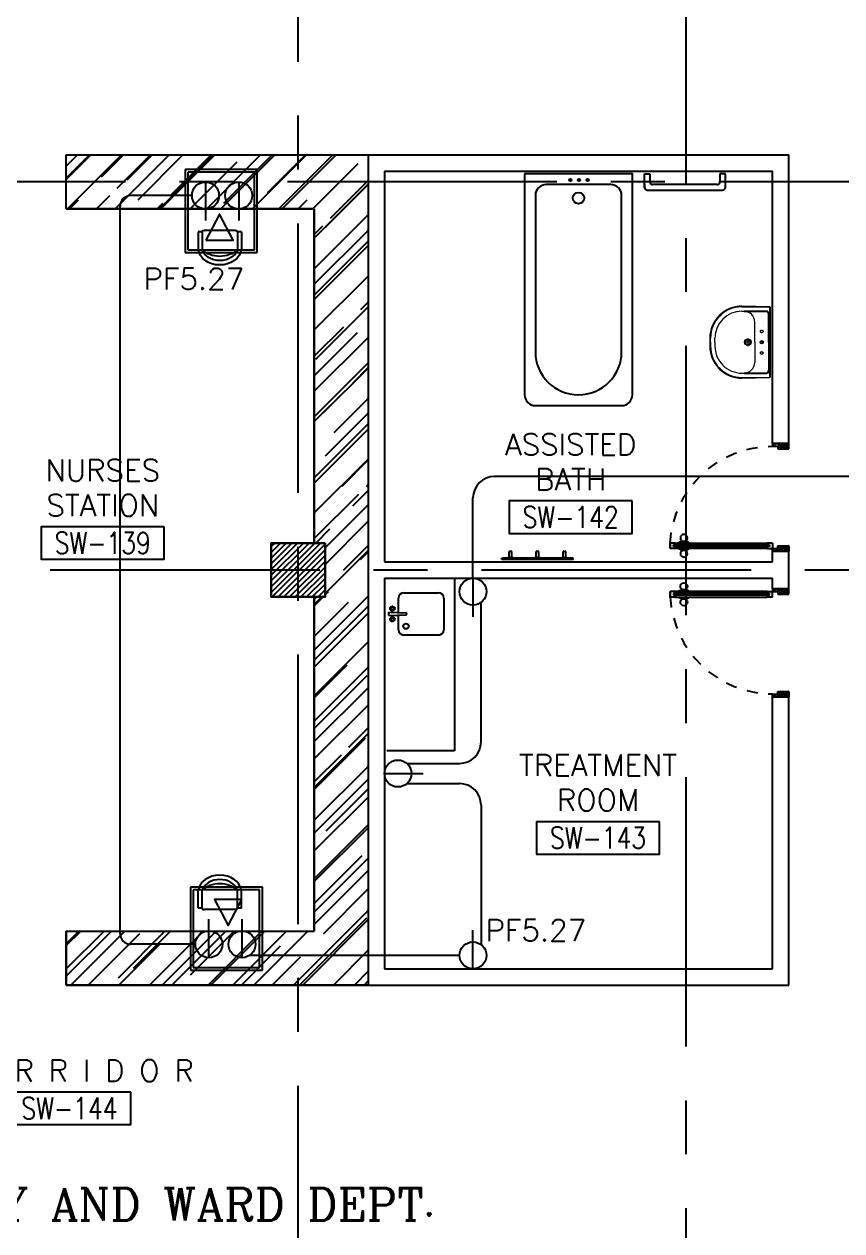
# Model space of a CAD drawing. Extents: x -0.4 to 93.5, y -1.1 to 78.4.
# Drawn here: x 66.09 to 73.67, y 44.04 to 55.23 of the extents above; entities that cross this region are included whole.
import ezdxf
from ezdxf.enums import TextEntityAlignment as Align

# ---------------------------------------------------------------- set-up
doc = ezdxf.new("R2010")
doc.units = 0
doc.header["$MEASUREMENT"] = 0
for name, pattern in [('CENTERX2', [4, 2.5, -0.5, 0.5, -0.5]), ('DASHED', [0.75, 0.5, -0.25]), ('HIDDEN', [0.375, 0.25, -0.125])]:
    doc.linetypes.add(name, pattern=pattern)
doc.layers.get('0').update_dxf_attribs({"color": 11, "linetype": 'CONTINUOUS'})
for name, color, linetype in [('A-FUR-ACCES', 11, 'CONTINUOUS'), ('AXES', 11, 'CENTERX2'), ('COL', 11, 'CONTINUOUS'), ('COUNTER', 11, 'CONTINUOUS'), ('DOOR', 11, 'CONTINUOUS'), ('E-CLINE', 2, 'CONTINUOUS'), ('E-SOCKETS', 4, 'CONTINUOUS'), ('E-TEXT', 4, 'CONTINUOUS'), ('FIX', 11, 'CONTINUOUS'), ('FMCHAIR', 11, 'CONTINUOUS'), ('HAT', 11, 'CONTINUOUS'), ('ME-FIX', 11, 'CONTINUOUS'), ('RM-BOX', 11, 'CONTINUOUS'), ('RM-NAME', 11, 'CONTINUOUS'), ('RM-NO', 11, 'CONTINUOUS'), ('WALL', 11, 'CONTINUOUS')]:
    doc.layers.add(name, color=color, linetype=linetype)
doc.styles.add('ROMANC', font='romanc', dxfattribs={"height": 0.1})
doc.styles.add('ROMANS', font='ROMANS.shx', dxfattribs={"width": 0.6})

# ---------------------------------------------------------------- blocks, each defined once
blk = doc.blocks.new('RM1')
at = {"layer": 'RM-BOX'}
blk.add_lwpolyline([(570, -200), (-570, -200), (-570, -500), (570, -500)], close=True, dxfattribs=at)
at = {"layer": 'RM-NAME', "style": 'ROMANS'}
for tag, p in [('ROOMNAME1', (0, 324)), ('ROOMNAME2', (0, 0))]:
    blk.add_attdef(tag, text='', height=200, dxfattribs=at).set_placement(p, align=Align.MIDDLE)
at = {"layer": 'RM-NO', "style": 'ROMANS', "width": 0.8}
blk.add_attdef('ROOMNO', text='', height=200, dxfattribs=at).set_placement((0, -350), align=Align.MIDDLE)
blk = doc.blocks.new('CHR3')
for p, q in [((-0.039, 0.5), (-0.558, 0.5)), ((-0.05, 0.412), (-0.558, 0.412)), ((-0.039, 0.5), (-0.039, 0.412)), ((0, 0.362), (0, -0.362)), ((-0.05, -0.412), (-0.558, -0.412)), ((-0.039, -0.5), (-0.553, -0.5)), ((-0.039, -0.411), (-0.039, -0.5))]:
    blk.add_line(p, q)
for centre, radius, start, end in [((-0.497, 0), 0.503, 97.0495, 263.5769), ((-0.446, 0), 0.427, 105.249, 254.751), ((-0.212, 0), 0.538, 130.0756, 229.9244), ((-0.05, 0.362), 0.05, 0, 90), ((-0.05, -0.362), 0.05, 270, 0)]:
    blk.add_arc(centre, radius, start, end)
blk = doc.blocks.new('*X56')
at = {"color": 0}
for p, q in [((238729, 162732), (239186, 163190)), ((238729, 162785), (239133, 163190)), ((238729, 162838), (239080, 163190)), ((238729, 162891), (239027, 163190)), ((238729, 162944), (238974, 163190)), ((238729, 162997), (238921, 163190)), ((238729, 163050), (238868, 163190)), ((238729, 163103), (238815, 163190)), ((238729, 163157), (238762, 163190)), ((238739, 162690), (239229, 163179)), ((238792, 162690), (239229, 163126)), ((238845, 162690), (239229, 163073)), ((238898, 162690), (239229, 163020)), ((238951, 162690), (239229, 162967)), ((239004, 162690), (239229, 162914)), ((239057, 162690), (239229, 162861)), ((239110, 162690), (239229, 162808)), ((239163, 162690), (239229, 162755)), ((239216, 162690), (239229, 162702))]:
    blk.add_line(p, q, dxfattribs=at)
blk = doc.blocks.new('COL50')
at = {"layer": 'COL'}
blk.add_lwpolyline([(-250, 250), (-250, -250), (250, -250), (250, 250)], close=True, dxfattribs=at)
blk = doc.blocks.new('DOOR-10')
at = {"layer": 'DOOR', "color": 0, "linetype": 'ByBlock'}
for p, q in [((-76, 1018), (-83, 1018)), ((-83, 928), (-83, 1018)), ((-26, 1100), (-76, 1100)), ((-76, 1100), (-26, 1100)), ((-76, 1050), (-76, 1100)), ((-59, 1050), (-76, 1050)), ((-43, 1070), (-59, 1070)), ((-59, 1050), (-59, 1070)), ((-43, 1050), (-43, 1070)), ((-26, 1050), (-43, 1050)), ((-26, 1050), (-26, 1100)), ((-26, 1018), (-18, 1018)), ((-18, 928), (-18, 1018)), ((-83, 1005), (-92, 1005)), ((-92, 1005), (-92, 940)), ((-83, 940), (-92, 940)), ((-83, 1005), (-83, 940)), ((-76, 928), (-83, 928)), ((-26, 928), (-18, 928)), ((-18, 1005), (-9, 1005)), ((-18, 1005), (-18, 940)), ((-18, 940), (-9, 940)), ((-9, 1005), (-9, 940)), ((-1001, 0), (-1001, 150)), ((-1001, 150), (-976, 150)), ((-1001, 150), (-1001, 0)), ((-976, 150), (-976, 100)), ((-76, 200), (-59, 200)), ((-76, 150), (-76, 200)), ((-76, 150), (-26, 150)), ((-59, 200), (-59, 180)), ((-59, 180), (-43, 180)), ((-43, 200), (-26, 200)), ((-43, 180), (-43, 200)), ((-26, 200), (-26, 150)), ((-1, 150), (-26, 150)), ((-26, 150), (-26, 100)), ((-951, 0), (-1001, 0)), ((-976, 100), (-951, 100)), ((-951, 100), (-951, 0)), ((-51, 100), (-51, 0)), ((-26, 100), (-51, 100)), ((-51, 0), (-1, 0))]:
    blk.add_line(p, q, dxfattribs=at)
at = {"layer": 'DOOR', "linetype": 'ByBlock'}
for p, q in [((-76, 1050), (-76, 200)), ((-59, 200), (-59, 1050)), ((-43, 200), (-43, 1050)), ((-26, 200), (-26, 1050))]:
    blk.add_line(p, q, dxfattribs=at)
at = {"layer": 'DOOR', "color": 9, "linetype": 'ByBlock'}
for p, q in [((-951, 0), (-1001, 114)), ((-51, 0), (-1, 114)), ((-1, 0), (-1, 150)), ((-951, 0), (-1001, 40)), ((-951, 0), (-964, 100)), ((-51, 0), (-37, 100)), ((-51, 0), (-1, 40))]:
    blk.add_line(p, q, dxfattribs=at)
at = {"layer": 'DOOR', "color": 0, "linetype": 'ByBlock'}
for centre in [(-124, 973), (23, 973)]:
    blk.add_circle(centre, 32.4, dxfattribs=at)
at = {"layer": 'DOOR', "linetype": 'HIDDEN', "ltscale": 0.5}
blk.add_arc((-23, 149), 952, 93.1482, 179.9482, dxfattribs=at)
at = {"layer": 'DOOR', "color": 9, "linetype": 'ByBlock'}
for centre, radius, start, end in [((-951, 0), 154, 103.7142, 108.8947), ((-951, 0), 134, 100.72, 111.8402), ((-51, 0), 134, 68.1598, 79.28), ((-51, 0), 154, 71.1053, 76.2858), ((-951, 0), 94.4, 90, 121.9818), ((-951, 0), 74.4, 90, 132.2236), ((-951, 0), 54.4, 90, 156.7926), ((-951, 0), 34.4, 90, 180), ((-951, 0), 14.4, 90, 180), ((-51, 0), 94.4, 58.0182, 90), ((-51, 0), 74.4, 47.7764, 90), ((-51, 0), 54.4, 23.2074, 90), ((-51, 0), 34.4, 0, 90), ((-51, 0), 14.4, 0, 90), ((-51, 0), 114, 64.0838, 77.3774)]:
    blk.add_arc(centre, radius, start, end, dxfattribs=at)
blk = doc.blocks.new('LAV-003')
at = {"layer": 'FIX', "linetype": 'Continuous', "lineweight": 20}
for p, q in [((-328, -285), (-328, -25)), ((327, -285), (327, -25)), ((0, -165), (-188, -165)), ((0, -165), (187, -165)), ((-288, -285), (-288, -265)), ((287, -285), (287, -265)), ((0, -535), (-38, -535)), ((0, -535), (37, -535)), ((0, -575), (-38, -575)), ((0, -575), (37, -575))]:
    blk.add_line(p, q, dxfattribs=at)
at = {"layer": 'FIX', "linetype": 'ByBlock'}
blk.add_line((-328, -25), (327, -25), dxfattribs=at)
at = {"layer": 'FIX', "linetype": 'ByBlock', "ltscale": 0.3}
for p, q in [((-288, -265), (-288, -60)), ((0, -35), (-262, -35)), ((0, -35), (262, -35)), ((287, -265), (287, -60))]:
    blk.add_line(p, q, dxfattribs=at)
at = {"layer": 'FIX', "lineweight": 20}
for p, q in [((-16, -101), (15, -101)), ((0, -85), (0, -116))]:
    blk.add_line(p, q, dxfattribs=at)
at = {"layer": 'FIX', "linetype": 'DASHED', "lineweight": 20, "ltscale": 0.04}
for p, q in [((0, -194), (0, -266)), ((-36, -230), (37, -230))]:
    blk.add_line(p, q, dxfattribs=at)
at = {"layer": 'FIX', "linetype": 'Continuous', "lineweight": 20}
blk.add_lwpolyline([(295, -25), (0, -25), (-328, -25), (-335, -285, 0.414214), (-38, -582), (0, -582), (37, -582, 0.414214), (334, -285), (327, -25), (0, -25)], format="xyb", dxfattribs=at)
at = {"layer": 'FIX', "linetype": 'HIDDEN', "lineweight": 20, "ltscale": 0.05}
for centre in [(-100, -101), (100, -101)]:
    blk.add_circle(centre, 12.4, dxfattribs=at)
at = {"layer": 'FIX', "lineweight": 20}
for centre, radius in [((0, -101), 15.5), ((0, -230), 29.5), ((0, -230), 22.5)]:
    blk.add_circle(centre, radius, dxfattribs=at)
at = {"layer": 'FIX', "linetype": 'ByBlock', "ltscale": 0.3}
for centre, start, end in [((-262, -60), 90, 180), ((262, -60), 0, 90)]:
    blk.add_arc(centre, 25, start, end, dxfattribs=at)
at = {"layer": 'FIX', "linetype": 'Continuous', "lineweight": 20}
for centre, radius, start, end in [((-188, -265), 100, 90, 180), ((187, -265), 100, 0, 90), ((-38, -285), 290, 180, 270), ((-38, -285), 250, 180, 270), ((37, -285), 250, 270, 0), ((37, -285), 290, 270, 0)]:
    blk.add_arc(centre, radius, start, end, dxfattribs=at)
blk = doc.blocks.new('BTUB1')
at = {"layer": 'FIX'}
for points in [[(-500, -25), (-500, -2075, 0.414214), (-400, -2175), (400, -2175, 0.414214), (500, -2075), (500, -25)], [(-400, -1675, 1), (400, -1675), (400, -225, 0.414214), (300, -125), (-300, -125, 0.414214), (-400, -225)]]:
    blk.add_lwpolyline(points, format="xyb", close=True, dxfattribs=at)
for centre, radius in [((-75, -81), 11), ((5, -81), 11), ((85, -81), 11), ((0, -250), 52.2)]:
    blk.add_circle(centre, radius, dxfattribs=at)

msp = doc.modelspace()

# ---------------------------------------------------------------- hatches: boundary and pattern name
at = {"layer": 'COUNTER', "linetype": 'ByBlock'}
h = msp.add_hatch(dxfattribs=at)
h.set_pattern_fill('AR-RROOF', color=256, scale=0.3, angle=45, style=0)
h.set_pattern_definition([(45, (-196.91465, -112.74973), (0.25455844, 0.6788225), [4.5, -0.6, 1.5, -0.3]), (45, (-196.7386, -112.36153), (-0.49426764, 0.07000357), [0.9, -0.099, 1.8, -0.225]), (45, (-196.9889, -112.46336), (0.96095812, 1.24521504), [2.4, -0.42, 1.2, -0.3])])
h.paths.add_polyline_path([(68.7824, 53.52), (68.7824, 50.42), (68.8824, 50.42), (68.8824, 49.92), (68.7824, 49.92), (68.7824, 46.82), (66.4824, 46.82), (66.4824, 46.32), (69.2824, 46.32), (69.2824, 54.02), (66.4824, 54.02), (66.4824, 53.52)])

# ---------------------------------------------------------------- linework, layer by layer
at = {"layer": 'A-FUR-ACCES'}
for p, q in [((71.8444, 53.845), (71.8944, 53.845)), ((71.8444, 53.745), (71.8444, 53.845)), ((71.8944, 53.845), (71.8944, 53.77)), ((72.5944, 53.845), (72.5444, 53.845)), ((72.5444, 53.845), (72.5444, 53.77)), ((72.5944, 53.745), (72.5944, 53.845)), ((71.8444, 53.72), (71.8444, 53.745)), ((71.8444, 53.745), (71.8444, 53.72)), ((72.5194, 53.745), (71.9194, 53.745)), ((72.5944, 53.72), (72.5944, 53.745)), ((71.8694, 53.695), (72.5694, 53.695)), ((71.1826, 50.2793), (70.5222, 50.2793)), ((70.5222, 50.2666), (70.5222, 50.2793)), ((71.1826, 50.2666), (70.5222, 50.2666)), ((70.5774, 50.2793), (70.5774, 50.2843)), ((70.6274, 50.2843), (70.5774, 50.2843)), ((70.5897, 50.2843), (70.5897, 50.3428)), ((70.6151, 50.3428), (70.5897, 50.3428)), ((70.6151, 50.2843), (70.6151, 50.3428)), ((70.6274, 50.2793), (70.6274, 50.2843)), ((70.8774, 50.2843), (70.8274, 50.2843)), ((70.8274, 50.2793), (70.8274, 50.2843)), ((70.8397, 50.2843), (70.8397, 50.3428)), ((70.8651, 50.3428), (70.8397, 50.3428)), ((70.8651, 50.2843), (70.8651, 50.3428)), ((70.8774, 50.2793), (70.8774, 50.2843)), ((71.1274, 50.2843), (71.0774, 50.2843)), ((71.0774, 50.2793), (71.0774, 50.2843)), ((71.1151, 50.3428), (71.0897, 50.3428)), ((71.0897, 50.2843), (71.0897, 50.3428)), ((71.1151, 50.2843), (71.1151, 50.3428)), ((71.1274, 50.2793), (71.1274, 50.2843)), ((71.1826, 50.2666), (71.1826, 50.2793))]:
    msp.add_line(p, q, dxfattribs=at)
for centre, start, end in [((71.9194, 53.77), 180, 270), ((72.5194, 53.77), 270, 0), ((71.8694, 53.72), 180, 270), ((72.5694, 53.72), 270, 0)]:
    msp.add_arc(centre, 0.025, start, end, dxfattribs=at)
at = {"layer": 'AXES'}
for p, q in [((68.6324, -1.1143), (68.6324, 77.6984)), ((72.2324, 5.75), (72.2324, 64.57)), ((83.0324, 53.77), (40.7424, 53.77)), ((92.8324, 50.17), (40.7424, 50.17))]:
    msp.add_line(p, q, dxfattribs=at)
at = {"layer": 'COUNTER'}
for p, q in [((66.4824, 53.52), (66.4824, 54.02)), ((66.4824, 54.02), (69.2824, 54.02)), ((66.4824, 53.52), (66.4824, 54.02)), ((69.2824, 54.02), (69.2824, 46.32)), ((66.4824, 53.52), (68.7824, 53.52)), ((66.4824, 53.52), (68.7824, 53.52)), ((68.7824, 53.52), (68.7824, 50.42)), ((68.7824, 49.92), (68.7824, 46.82)), ((68.7824, 49.92), (68.7824, 46.82)), ((66.4824, 46.82), (68.7824, 46.82)), ((66.4824, 46.82), (66.4824, 46.32)), ((66.4824, 46.32), (69.2824, 46.32))]:
    msp.add_line(p, q, dxfattribs=at)
at = {"layer": 'COUNTER', "linetype": 'ByBlock'}
for p, q in [((66.4824, 54.02), (69.2824, 54.02)), ((66.4824, 53.52), (66.4824, 54.02)), ((66.4824, 54.02), (69.2824, 54.02)), ((66.4824, 53.52), (66.4824, 54.02)), ((69.2824, 54.02), (69.2824, 46.32)), ((69.2824, 54.02), (69.2824, 46.32)), ((68.7824, 53.52), (66.4824, 53.52)), ((68.7824, 53.52), (66.4824, 53.52)), ((68.7824, 50.42), (68.7824, 53.52)), ((68.7824, 50.42), (68.7824, 53.52)), ((68.7824, 50.42), (68.8824, 50.42)), ((68.7824, 50.42), (68.8824, 50.42)), ((68.8824, 50.42), (68.8824, 49.92)), ((68.8824, 50.42), (68.8824, 49.92)), ((68.8824, 49.92), (68.7824, 49.92)), ((68.7824, 46.82), (68.7824, 49.92)), ((68.8824, 49.92), (68.7824, 49.92)), ((66.4824, 46.32), (66.4824, 46.82)), ((66.4824, 46.82), (68.7824, 46.82)), ((66.4824, 46.32), (66.4824, 46.82)), ((66.4824, 46.82), (68.7824, 46.82)), ((69.2824, 46.32), (66.4824, 46.32)), ((69.2824, 46.32), (66.4824, 46.32))]:
    msp.add_line(p, q, dxfattribs=at)
at = {"layer": 'E-CLINE', "color": 4}
for p, q in [((67.6483, 53.6443), (67.0815, 53.6443)), ((66.9815, 46.7987), (66.9815, 53.5443)), ((70.329, 48.576), (70.329, 49.8699)), ((70.329, 47.989), (70.329, 46.6951)), ((67.6795, 46.6987), (67.0815, 46.6987))]:
    msp.add_line(p, q, dxfattribs=at)
at = {"layer": 'E-CLINE', "color": 4, "linetype": 'ByBlock'}
for p, q in [((75.2574, 51.0388), (70.4541, 51.0388)), ((70.2541, 50.095), (70.2541, 50.8388)), ((69.6403, 48.376), (70.129, 48.376)), ((69.6403, 48.189), (70.129, 48.189)), ((70.1291, 46.595), (68.182, 46.595))]:
    msp.add_line(p, q, dxfattribs=at)
at = {"layer": 'E-CLINE', "color": 4}
for centre, start, end in [((67.0815, 53.5443), 90, 180), ((67.0815, 46.7987), 180, 270)]:
    msp.add_arc(centre, 0.1, start, end, dxfattribs=at)
at = {"layer": 'E-CLINE', "color": 4, "linetype": 'ByBlock'}
for centre, start, end in [((70.4541, 50.8388), 90, 180), ((70.129, 48.576), 270, 0), ((70.129, 47.989), 0, 90)]:
    msp.add_arc(centre, 0.2, start, end, dxfattribs=at)
at = {"layer": 'E-SOCKETS'}
for p, q in [((68.2521, 53.8846), (67.5848, 53.8846)), ((67.5848, 53.8846), (67.5848, 53.1149)), ((68.2521, 53.1149), (68.2521, 53.8846)), ((67.7733, 53.7693), (67.7733, 53.411)), ((68.081, 53.7693), (68.081, 53.411)), ((67.5848, 53.1149), (68.2521, 53.1149)), ((70.2541, 50.095), (70.2541, 49.7367)), ((69.4324, 48.2825), (69.7907, 48.2825)), ((68.3007, 47.2281), (67.6333, 47.2281)), ((67.6333, 47.2281), (67.6333, 46.4584)), ((68.3007, 46.4584), (68.3007, 47.2281)), ((67.8045, 46.5737), (67.8045, 46.932)), ((68.1121, 46.5737), (68.1121, 46.932)), ((70.2541, 46.47), (70.2541, 46.8283)), ((67.6333, 46.4584), (68.3007, 46.4584))]:
    msp.add_line(p, q, dxfattribs=at)
at = {"layer": 'E-SOCKETS', "color": 8}
for p, q in [((68.2271, 53.8596), (67.6098, 53.8596)), ((67.6098, 53.8596), (67.6098, 53.1399)), ((68.2271, 53.1399), (68.2271, 53.8596)), ((67.6098, 53.1399), (68.2271, 53.1399)), ((68.2757, 47.2031), (67.6583, 47.2031)), ((67.6583, 47.2031), (67.6583, 46.4834)), ((68.2757, 46.4834), (68.2757, 47.2031)), ((67.6583, 46.4834), (68.2757, 46.4834))]:
    msp.add_line(p, q, dxfattribs=at)
at = {"layer": 'E-SOCKETS'}
for points in [[(67.7763, 53.2289), (68.0288, 53.2289), (67.9025, 53.4711), (67.9025, 53.4711)], [(68.1092, 47.1141), (67.8566, 47.1141), (67.9829, 46.8719), (67.9829, 46.8719)]]:
    msp.add_lwpolyline(points, close=True, dxfattribs=at)
for centre in [(67.7733, 53.6443), (68.081, 53.6443), (70.2541, 49.97), (69.5574, 48.2825), (67.8045, 46.6987), (68.1121, 46.6987), (70.2541, 46.595)]:
    msp.add_circle(centre, 0.125, dxfattribs=at)
at = {"layer": 'ME-FIX'}
for p, q in [((70.0824, 50.093), (70.0824, 48.4928)), ((69.613, 49.9596), (69.9341, 49.9596)), ((69.5632, 49.7732), (69.5632, 49.9097)), ((69.984, 49.9097), (69.984, 49.6168)), ((69.475, 49.7793), (69.6302, 49.7732)), ((69.475, 49.7472), (69.475, 49.7793)), ((69.475, 49.7472), (69.6302, 49.7533)), ((69.5632, 49.6168), (69.5632, 49.7533)), ((69.9341, 49.5669), (69.613, 49.5669)), ((70.0824, 48.4928), (69.4558, 48.4928))]:
    msp.add_line(p, q, dxfattribs=at)
for centre, radius in [((69.5061, 49.813), 0.0217), ((69.5061, 49.813), 0.014), ((69.5061, 49.7135), 0.0217), ((69.5061, 49.7135), 0.014), ((69.6326, 49.6488), 0.0255)]:
    msp.add_circle(centre, radius, dxfattribs=at)
for centre, radius, start, end in [((69.613, 49.9097), 0.0499, 90, 180), ((69.9341, 49.9097), 0.0499, 0, 90), ((69.6302, 49.7633), 0.00997, 270, 90), ((69.613, 49.6168), 0.0499, 180, 270), ((69.9341, 49.6168), 0.0499, 270, 0)]:
    msp.add_arc(centre, radius, start, end, dxfattribs=at)
at = {"layer": 'WALL'}
for p, q in [((69.2824, 54.02), (73.1824, 54.02)), ((69.2824, 54.02), (69.2824, 46.32)), ((73.1824, 51.345), (73.1824, 54.02)), ((69.4324, 53.87), (73.0324, 53.87)), ((69.4324, 53.87), (69.4324, 50.245)), ((73.0324, 51.345), (73.0324, 53.87)), ((73.0324, 51.345), (73.1824, 51.345)), ((73.0324, 50.345), (73.1824, 50.345)), ((73.0324, 50.245), (73.0324, 50.345)), ((73.1824, 49.995), (73.1824, 50.345)), ((69.4324, 50.245), (73.0324, 50.245)), ((69.4324, 50.095), (73.0324, 50.095)), ((69.4324, 50.095), (69.4324, 46.47)), ((73.0324, 49.995), (73.0324, 50.095)), ((73.0324, 49.995), (73.1824, 49.995)), ((73.0324, 46.47), (73.0324, 48.995)), ((73.0324, 48.995), (73.1824, 48.995)), ((73.1824, 46.32), (73.1824, 48.995)), ((69.4324, 46.47), (73.0324, 46.47)), ((69.2824, 46.32), (73.1824, 46.32))]:
    msp.add_line(p, q, dxfattribs=at)
at = {"layer": 'WALL', "linetype": 'ByBlock', "ltscale": 0.3}
msp.add_lwpolyline([(68.8824, 50.42), (68.3824, 50.42), (68.3824, 49.92), (68.8824, 49.92)], close=True, dxfattribs=at)

# ---------------------------------------------------------------- block references
at = {"layer": 'COL', "xscale": -0.001, "yscale": 0.001, "zscale": 0.001}
msp.add_blockref('COL50', (68.6324, 50.17), dxfattribs=at)
at = {"layer": 'DOOR', "color": 0, "linetype": 'ByBlock', "ltscale": 0.3, "yscale": 0.001, "zscale": 0.001, "rotation": 90}
for p, xscale in [((73.1824, 50.3443), -0.001), ((73.1824, 49.9957), 0.001)]:
    msp.add_blockref('DOOR-10', p, dxfattribs=dict(at, xscale=xscale))
at = {"layer": 'FIX', "xscale": 0.001, "yscale": 0.001, "zscale": 0.001}
msp.add_blockref('BTUB1', (71.2324, 53.87), dxfattribs=at)
at = {"layer": 'FIX', "xscale": 0.001, "yscale": 0.001, "zscale": 0.001, "rotation": 270}
msp.add_blockref('LAV-003', (73.0324, 52.2833), dxfattribs=at)
at = {"layer": 'FMCHAIR', "yscale": 0.4, "zscale": 0.36, "rotation": 270}
for p, xscale in [((67.9058, 53.3197), -0.32), ((67.9058, 47.0203), 0.32)]:
    msp.add_blockref('CHR3', p, dxfattribs=dict(at, xscale=xscale))
at = {"layer": 'HAT', "xscale": 0.001, "yscale": 0.001, "zscale": 0.001}
msp.add_blockref('*X56', (-170.3462, -112.7697), dxfattribs=at)
at = {"layer": 'RM-NAME', "xscale": 0.001, "yscale": 0.001, "zscale": 0.001}
for p, values in [((71.1593, 51.0104), {'ROOMNO': 'SW-142', 'ROOMNAME2': 'BATH', 'ROOMNAME1': 'ASSISTED'}), ((66.8205, 50.7704), {'ROOMNO': 'SW-139', 'ROOMNAME2': 'STATION', 'ROOMNAME1': 'NURSES'}), ((71.4136, 48.0358), {'ROOMNO': 'SW-143', 'ROOMNAME2': 'ROOM', 'ROOMNAME1': 'TREATMENT'}), ((66.5115, 45.5264), {'ROOMNO': 'SW-144', 'ROOMNAME2': 'C O R R I D O R'})]:
    msp.add_blockref('RM1', p, dxfattribs=at).add_auto_attribs(values)

# ---------------------------------------------------------------- texts
at = {"layer": 'E-TEXT', "color": 4, "style": 'ROMANS'}
for p in [(67.0607, 52.7712), (70.2322, 46.7282)]:
    msp.add_text(' PF5.27', height=0.2, dxfattribs=at).set_placement(p)
at = {"layer": 'RM-NAME', "style": 'ROMANC'}
msp.add_text('SURGERY AND WARD DEPT. ', height=0.3, dxfattribs=at).set_placement((67.1358, 44.2868), align=Align.MIDDLE)

doc.saveas('drawing.dxf')
